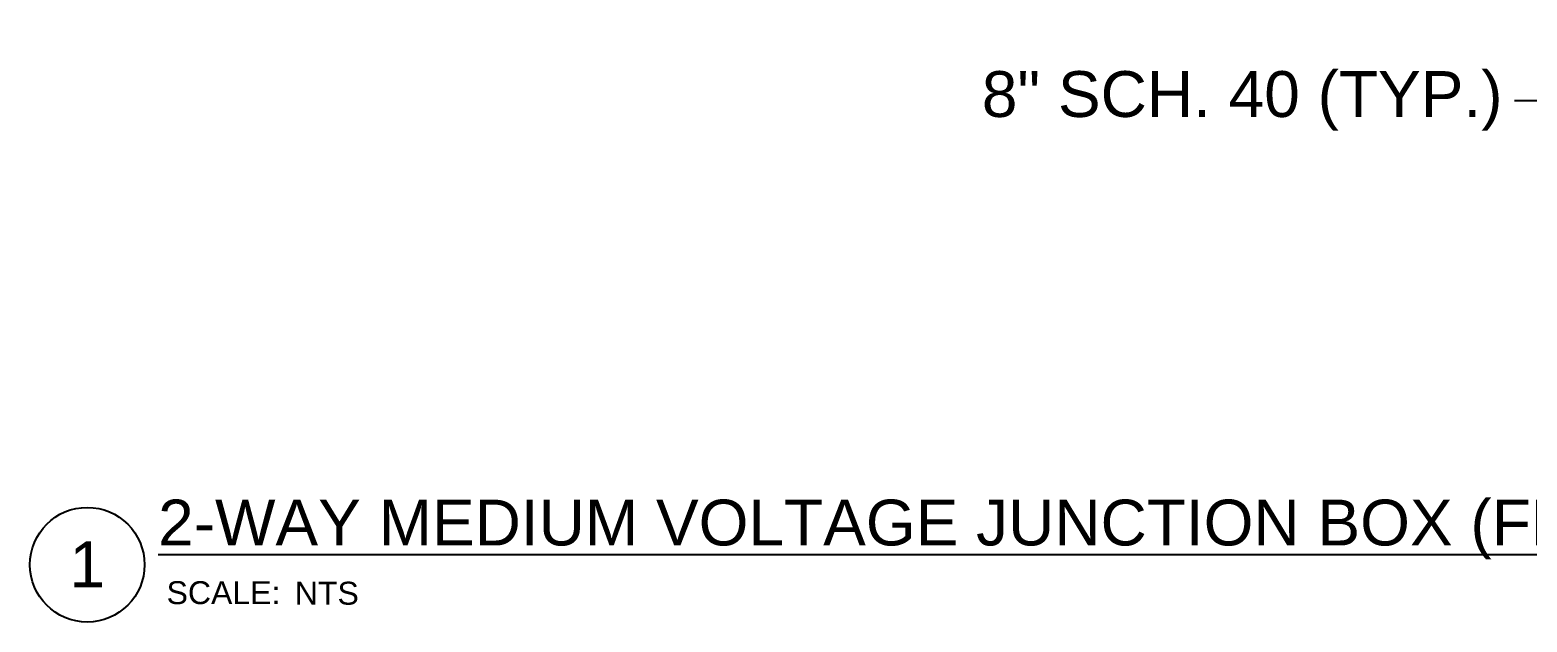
# Model space of a CAD drawing. Header units: feet. Extents: x -689 to 1837, y -511 to 1546.
# Drawn here: x 122.5 to 187.9, y 737.7 to 763.5 of the extents above; entities that cross this region are included whole.
import ezdxf
from ezdxf import colors
from ezdxf.entities.mleader import LeaderData, LeaderLine
from ezdxf.enums import TextEntityAlignment as Align
from ezdxf.math import Vec2, Vec3

# ---------------------------------------------------------------- set-up
doc = ezdxf.new("R2010")
doc.units = ezdxf.units.FT
doc.header["$MEASUREMENT"] = 0
doc.layers.add('G-ANNO-TEXT', color=1, linetype='Continuous')
doc.layers.add('G-ANNO-TEXT @ 20', color=1, linetype='Continuous')
doc.styles.add('NEI-A', font='arial.ttf')

# ---------------------------------------------------------------- blocks, each defined once
blk = doc.blocks.new('DETAIL_TITLE')
blk.add_circle((0.5923, -0.5126), 0.25)
at = {"style": 'NEI-A'}
blk.add_attdef('DETAIL_TITLE_001', (0.9099, -0.4851), '', height=0.2, dxfattribs=at)
at = {"style": 'NEI-A', "flags": 8}
blk.add_attdef('#', text='', height=0.2, dxfattribs=at).set_placement((0.5922, -0.5109), align=Align.MIDDLE_CENTER)
at = {"style": 'NEI-A'}
for tag, p in [('SCALE:', (0.9386, -0.7379)), ('1"_=_', (1.5474, -0.7379))]:
    blk.add_attdef(tag, text='', height=0.1, dxfattribs=at).set_placement(p, align=Align.BOTTOM_LEFT)

msp = doc.modelspace()

# ---------------------------------------------------------------- block references
at = {"layer": 'G-ANNO-TEXT @ 20'}
ref = msp.add_blockref('DETAIL_TITLE', (119.10873, 745.31457), dxfattribs=dict(at, xscale=10, yscale=10, zscale=10))
ref.add_attrib('#', '1', dxfattribs={"layer": '0', "height": 2, "style": 'NEI-A'}).set_placement((125.03073, 740.20557), align=Align.MIDDLE_CENTER)
ref.add_attrib('DETAIL_TITLE_001', '%%U2-WAY MEDIUM VOLTAGE JUNCTION BOX (FRONT VIEW)', (128.12584, 741.02771), dxfattribs={"layer": '0', "height": 2, "style": 'NEI-A'})
ref.add_attrib('SCALE:', 'SCALE:', dxfattribs={"layer": '0', "height": 1, "style": 'NEI-A'}).set_placement((128.49522, 739.47062), align=Align.TOP_LEFT)
ref.add_attrib('1"_=_', 'NTS', dxfattribs={"layer": '0', "height": 1, "style": 'NEI-A'}).set_placement((134.09248, 739.44619), align=Align.TOP_LEFT)

# ---------------------------------------------------------------- leaders
at = {"layer": 'G-ANNO-TEXT'}
ml = msp.add_multileader_mtext('Standard', dxfattribs=at)
ml.set_content('\\pxsm1;8" SCH. 40 (TYP.)', color=256, style='NEI-A')
ml.set_leader_properties()
ml.build(insert=Vec2(0, 0))
ml.multileader.update_dxf_attribs({"dogleg_length": 3, "arrow_head_size": 3})
ctx = ml.context
ctx.base_point, ctx.char_height, ctx.arrow_head_size, ctx.landing_gap_size, ctx.plane_origin = Vec3(163.34608, 760.42493), 2, 3, 0.73064, Vec3(156.95595, 736.05765)
notes = []
notes.append((ctx, [(1, (1, 1, 0), (189.51362, 760.42493), (-1, 0), 2.19193, [(0, [(196.42059, 764.44171)], 0, [])])]))
ctx.mtext.insert, ctx.mtext.width, ctx.mtext.defined_height, ctx.mtext.line_spacing_factor, ctx.mtext.flow_direction = Vec3(164.07673, 761.71892), 23.5039303, 6.3164, 0.6, 5
ctx.mtext.has_bg_fill, ctx.mtext.bg_color, ctx.mtext.bg_scale_factor, ctx.mtext.bg_transparency, ctx.mtext.use_window_bg_color = 1, -1073741824, 1.5, 0, 1
for ctx, leaders in notes:
    for number, flags, end, landing, length, lines in leaders:
        leader = LeaderData()
        leader.index, (leader.has_last_leader_line, leader.has_dogleg_vector, leader.attachment_direction) = number, flags
        leader.last_leader_point, leader.dogleg_vector, leader.dogleg_length = Vec3(end), Vec3(landing), length
        for number, points, colour, breaks in lines:
            line = LeaderLine()
            line.index, line.vertices, line.color, line.breaks = number, Vec3.list(points), colors.encode_raw_color(colour), breaks
            leader.lines.append(line)
        ctx.leaders.append(leader)

doc.saveas('drawing.dxf')
